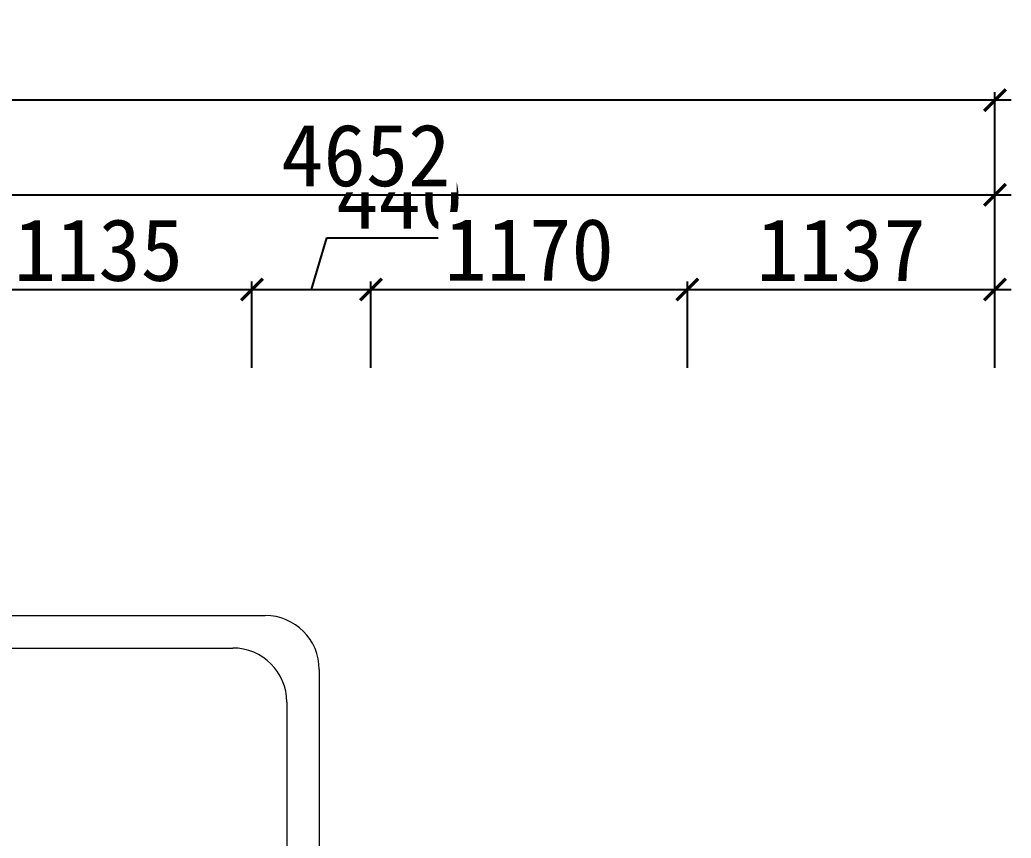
# Model space of a CAD drawing. Header units: millimetres. Extents: x -41640 to 3079702, y -5257903 to 68462.
# Drawn here: x 61731 to 65396, y 17937 to 20963 of the extents above; entities that cross this region are included whole.
import ezdxf

# ---------------------------------------------------------------- set-up
doc = ezdxf.new("R2010")
doc.units = ezdxf.units.MM
doc.header["$LTSCALE"] = 10
doc.linetypes.add('CONTINOUS', pattern=[0])
doc.layers.get('0').update_dxf_attribs({"color": 255})
doc.layers.get('Defpoints').update_dxf_attribs({"color": 255})
doc.layers.add('浅线', color=251, linetype='CONTINOUS', lineweight=0)
doc.styles.get("Standard").update_dxf_attribs({"font": ''})
doc.styles.add('邓林', font='simhei.ttf')
doc.styles.get('Standard').set_extended_font_data('SimSun')
doc.dimstyles.get("Standard").update_dxf_attribs({"dimtxt": 0.18, "dimasz": 0.18, "dimexe": 0.18, "dimexo": 0.0625, "dimgap": 0.09, "dimtad": 0, "dimtih": 1, "dimtoh": 1, "dimdec": 4, "dimzin": 0, "dimdsep": 46, "dimtxsty": 'Standard', "dimcen": 0.09, "dimadec": 0, "dimazin": 0, "dimtfac": 1, "dimtdec": 4, "dimtofl": 0, "dimtmove": 0, "dimatfit": 3, "dimfxl": 1, "dimtolj": 1, "dimtzin": 0, "dimarcsym": 0})

# ---------------------------------------------------------------- blocks, each defined once
blk = doc.blocks.new('_ArchTick')
at = {"color": 0, "linetype": 'ByBlock', "const_width": 0.15}
blk.add_lwpolyline([(-0.5, -0.5), (0.5, 0.5)], dxfattribs=at)
blk = doc.blocks.new('*D906')
at = {"layer": 'Defpoints', "color": 0, "lineweight": 30, "ltscale": 0.5}
for p in [(62588.6, 19965.5), (61453.6, 19615.5), (62588.6, 19615.5)]:
    blk.add_point(p, dxfattribs=at)
at = {"layer": '浅线', "color": 8, "lineweight": -2, "ltscale": 0.5}
for p, q in [((61453.6, 19675.5), (61453.6, 19995.5)), ((62588.6, 19675.5), (62588.6, 19995.5)), ((61393.6, 19965.5), (62648.6, 19965.5))]:
    blk.add_line(p, q, dxfattribs=at)
at = {"layer": '浅线', "color": 8, "lineweight": -2, "ltscale": 0.5, "xscale": 80, "yscale": 80, "zscale": 80, "rotation": 180}
blk.add_blockref('_ArchTick', (61453.6, 19965.5), dxfattribs=at)
at = {"layer": '浅线', "color": 8, "lineweight": -2, "ltscale": 0.5, "xscale": 80, "yscale": 80, "zscale": 80}
blk.add_blockref('_ArchTick', (62588.6, 19965.5), dxfattribs=at)
at = {"layer": '浅线', "color": 45, "ltscale": 0.5, "insert": (62021.1, 20110.5), "char_height": 230, "attachment_point": 5, "style": '邓林', "bg_fill": 3, "box_fill_scale": 1.1, "bg_fill_color": 256, "bg_fill_true_color": 13158600, "bg_fill_transparency": 8504076}
blk.add_mtext('1135', dxfattribs=at)
blk = doc.blocks.new('_Dot')
at = {"color": 0, "linetype": 'ByBlock', "lineweight": -2}
blk.add_line((-0.5, 0), (-1, 0), dxfattribs=at)
at = {"color": 0, "linetype": 'ByBlock', "const_width": 0.5}
blk.add_lwpolyline([(-0.25, 0, 1), (0.25, 0, 1)], format="xyb", close=True, dxfattribs=at)
blk = doc.blocks.new('DOT')
at = {"color": 0, "linetype": 'ByBlock'}
blk.add_line((-0.35, 0), (-1, 0), dxfattribs=at)
at = {"color": 0, "linetype": 'ByBlock', "const_width": 0.35}
blk.add_lwpolyline([(-0.175, 0, 1), (0.175, 0, 1)], format="xyb", close=True, dxfattribs=at)
blk = doc.blocks.new('*D907')
at = {"layer": 'Defpoints', "color": 0, "lineweight": 30, "ltscale": 0.5}
for p in [(63028.6, 19965.5), (62588.6, 19615.5), (63028.6, 19615.5)]:
    blk.add_point(p, dxfattribs=at)
at = {"layer": '浅线', "color": 8, "lineweight": -2, "ltscale": 0.5}
for p, q in [((62808.6, 19965.5), (62866, 20156.8)), ((62866, 20156.8), (63402.8, 20156.8)), ((62588.6, 19675.5), (62588.6, 19995.5)), ((63028.6, 19675.5), (63028.6, 19995.5)), ((62528.6, 19965.5), (63088.6, 19965.5))]:
    blk.add_line(p, q, dxfattribs=at)
at = {"layer": '浅线', "color": 8, "lineweight": -2, "ltscale": 0.5, "xscale": 80, "yscale": 80, "zscale": 80, "rotation": 180}
blk.add_blockref('_ArchTick', (62588.6, 19965.5), dxfattribs=at)
at = {"layer": '浅线', "color": 8, "lineweight": -2, "ltscale": 0.5, "xscale": 80, "yscale": 80, "zscale": 80}
blk.add_blockref('_ArchTick', (63028.6, 19965.5), dxfattribs=at)
at = {"layer": '浅线', "color": 45, "ltscale": 0.5, "insert": (63134.4, 20303.1), "char_height": 230, "attachment_point": 5, "style": '邓林', "bg_fill": 3, "box_fill_scale": 1.1, "bg_fill_color": 256, "bg_fill_true_color": 13158600, "bg_fill_transparency": 8509872}
blk.add_mtext('440', dxfattribs=at)
blk = doc.blocks.new('*D908')
at = {"layer": 'Defpoints', "color": 0, "lineweight": 30, "ltscale": 0.5}
for p in [(64198.6, 19965.5), (63028.6, 19615.5), (64198.6, 19615.5)]:
    blk.add_point(p, dxfattribs=at)
at = {"layer": '浅线', "color": 8, "lineweight": -2, "ltscale": 0.5}
for p, q in [((63028.6, 19675.5), (63028.6, 19995.5)), ((64198.6, 19675.5), (64198.6, 19995.5)), ((62968.6, 19965.5), (64258.6, 19965.5))]:
    blk.add_line(p, q, dxfattribs=at)
at = {"layer": '浅线', "color": 8, "lineweight": -2, "ltscale": 0.5, "xscale": 80, "yscale": 80, "zscale": 80, "rotation": 180}
blk.add_blockref('_ArchTick', (63028.6, 19965.5), dxfattribs=at)
at = {"layer": '浅线', "color": 8, "lineweight": -2, "ltscale": 0.5, "xscale": 80, "yscale": 80, "zscale": 80}
blk.add_blockref('_ArchTick', (64198.6, 19965.5), dxfattribs=at)
at = {"layer": '浅线', "color": 45, "ltscale": 0.5, "insert": (63613.6, 20111.8), "char_height": 230, "attachment_point": 5, "style": '邓林', "bg_fill": 3, "box_fill_scale": 1.1, "bg_fill_color": 256, "bg_fill_true_color": 13158600, "bg_fill_transparency": 8488044}
blk.add_mtext('1170', dxfattribs=at)
blk = doc.blocks.new('*D909')
at = {"layer": 'Defpoints', "color": 0, "lineweight": 30, "ltscale": 0.5}
for p in [(65335.6, 19965.5), (64198.6, 19615.5), (65335.6, 19615.5)]:
    blk.add_point(p, dxfattribs=at)
at = {"layer": '浅线', "color": 8, "lineweight": -2, "ltscale": 0.5}
for p, q in [((64198.6, 19675.5), (64198.6, 19995.5)), ((65335.6, 19675.5), (65335.6, 19995.5)), ((64138.6, 19965.5), (65395.6, 19965.5))]:
    blk.add_line(p, q, dxfattribs=at)
at = {"layer": '浅线', "color": 8, "lineweight": -2, "ltscale": 0.5, "xscale": 80, "yscale": 80, "zscale": 80, "rotation": 180}
blk.add_blockref('_ArchTick', (64198.6, 19965.5), dxfattribs=at)
at = {"layer": '浅线', "color": 8, "lineweight": -2, "ltscale": 0.5, "xscale": 80, "yscale": 80, "zscale": 80}
blk.add_blockref('_ArchTick', (65335.6, 19965.5), dxfattribs=at)
at = {"layer": '浅线', "color": 45, "ltscale": 0.5, "insert": (64767.1, 20110.5), "char_height": 230, "attachment_point": 5, "style": '邓林', "bg_fill": 3, "box_fill_scale": 1.1, "bg_fill_color": 256, "bg_fill_true_color": 13158600, "bg_fill_transparency": 15654072}
blk.add_mtext('1137', dxfattribs=at)
blk = doc.blocks.new('*D911')
at = {"layer": 'Defpoints', "color": 0, "lineweight": 30, "ltscale": 0.5}
for p in [(65335.6, 20315.5), (65335.6, 19615.5), (60683.6, 19597.1)]:
    blk.add_point(p, dxfattribs=at)
at = {"layer": '浅线', "color": 8, "lineweight": -2, "ltscale": 0.5}
for p, q in [((60683.6, 19657.1), (60683.6, 20345.5)), ((65335.6, 19675.5), (65335.6, 20345.5)), ((60623.6, 20315.5), (65395.6, 20315.5))]:
    blk.add_line(p, q, dxfattribs=at)
at = {"layer": '浅线', "color": 8, "lineweight": -2, "ltscale": 0.5, "xscale": 80, "yscale": 80, "zscale": 80, "rotation": 180}
blk.add_blockref('_ArchTick', (60683.6, 20315.5), dxfattribs=at)
at = {"layer": '浅线', "color": 8, "lineweight": -2, "ltscale": 0.5, "xscale": 80, "yscale": 80, "zscale": 80}
blk.add_blockref('_ArchTick', (65335.6, 20315.5), dxfattribs=at)
at = {"layer": '浅线', "color": 45, "ltscale": 0.5, "insert": (63009.6, 20460.5), "char_height": 230, "attachment_point": 5, "style": '邓林', "bg_fill": 3, "box_fill_scale": 1.1, "bg_fill_color": 256, "bg_fill_true_color": 13158600, "bg_fill_transparency": 8516976}
blk.add_mtext('4652', dxfattribs=at)
blk = doc.blocks.new('*D912')
at = {"layer": 'Defpoints', "color": 0, "lineweight": 30, "ltscale": 0.5}
for p in [(49735.6, 20665.5), (49735.6, 19615.5), (65335.6, 19615.5)]:
    blk.add_point(p, dxfattribs=at)
at = {"layer": '浅线', "color": 8, "lineweight": -2, "ltscale": 0.5}
for p, q in [((49735.6, 19675.5), (49735.6, 20695.5)), ((65335.6, 19675.5), (65335.6, 20695.5)), ((65395.6, 20665.5), (49675.6, 20665.5))]:
    blk.add_line(p, q, dxfattribs=at)
at = {"layer": '浅线', "color": 8, "lineweight": -2, "ltscale": 0.5, "xscale": 80, "yscale": 80, "zscale": 80, "rotation": 180}
blk.add_blockref('_ArchTick', (49735.6, 20665.5), dxfattribs=at)
at = {"layer": '浅线', "color": 8, "lineweight": -2, "ltscale": 0.5, "xscale": 80, "yscale": 80, "zscale": 80}
blk.add_blockref('_ArchTick', (65335.6, 20665.5), dxfattribs=at)
at = {"layer": '浅线', "color": 45, "ltscale": 0.5, "insert": (57535.6, 20811.8), "char_height": 230, "attachment_point": 5, "style": '邓林', "bg_fill": 3, "box_fill_scale": 1.1, "bg_fill_color": 256, "bg_fill_true_color": 13158600, "bg_fill_transparency": 8429068}
blk.add_mtext('15600', dxfattribs=at)

msp = doc.modelspace()

# ---------------------------------------------------------------- linework, layer by layer
at = {"layer": '浅线', "ltscale": 0.5}
for p, q in [((59987.8, 18759.8), (62637.6, 18759.8)), ((59957.6, 18639.8), (62517.6, 18639.8)), ((62837.6, 18559.8), (62837.6, 17439.8)), ((62717.6, 18439.8), (62717.6, 17439.8))]:
    msp.add_line(p, q, dxfattribs=at)
for centre in [(62637.6, 18559.8), (62517.6, 18439.8)]:
    msp.add_arc(centre, 200, 0, 90, dxfattribs=at)

# ---------------------------------------------------------------- dimensions: what is measured, and where the dimension line sits
dim = msp.add_linear_dim(base=(62588.6, 19965.5), p1=(61453.6, 19615.5), p2=(62588.6, 19615.5), dimstyle='Standard', override={"dimtxt": 230, "dimasz": 80, "dimexe": 30, "dimexo": 60, "dimgap": 30, "dimtad": 1, "dimtih": 0, "dimtoh": 0, "dimdec": 0, "dimzin": 8, "dimdsep": 44, "dimtxsty": '邓林', "dimblk": 'ArchTick', "dimcen": 2.5, "dimdle": 60, "dimclrd": 8, "dimclre": 8, "dimclrt": 45, "dimtdec": 0, "dimtofl": 1, "dimtmove": 1, "dimldrblk": 'Dot', "dimfxl": 5, "dimtfill": 1, "dimtolj": 0, "dimtzin": 8}, dxfattribs=at)
dim.commit()
dim.dimension.update_dxf_attribs({"geometry": '*D906', "text_midpoint": (62021.1, 20110.5)})

# ---------------------------------------------------------------- next in the draw order: dimensions: what is measured, and where the dimension line sits
dim = msp.add_linear_dim(base=(63028.6, 19965.5), p1=(62588.6, 19615.5), p2=(63028.6, 19615.5), dimstyle='Standard', override={"dimtxt": 230, "dimasz": 80, "dimexe": 30, "dimexo": 60, "dimgap": 30, "dimtad": 1, "dimtih": 0, "dimtoh": 0, "dimdec": 0, "dimzin": 8, "dimdsep": 44, "dimtxsty": '邓林', "dimblk": 'ArchTick', "dimcen": 2.5, "dimdle": 60, "dimclrd": 8, "dimclre": 8, "dimclrt": 45, "dimtdec": 0, "dimtofl": 1, "dimtmove": 1, "dimldrblk": 'Dot', "dimfxl": 5, "dimtfill": 1, "dimtolj": 0, "dimtzin": 8}, dxfattribs=at)
dim.commit()
dim.dimension.update_dxf_attribs({"geometry": '*D907', "text_midpoint": (62896, 20303.1)})

# ---------------------------------------------------------------- next in the draw order: dimensions: what is measured, and where the dimension line sits
dim = msp.add_linear_dim(base=(64198.6, 19965.5), p1=(63028.6, 19615.5), p2=(64198.6, 19615.5), dimstyle='Standard', override={"dimtxt": 230, "dimasz": 80, "dimexe": 30, "dimexo": 60, "dimgap": 30, "dimtad": 1, "dimtih": 0, "dimtoh": 0, "dimdec": 0, "dimzin": 8, "dimdsep": 44, "dimtxsty": '邓林', "dimblk": 'ArchTick', "dimcen": 2.5, "dimdle": 60, "dimclrd": 8, "dimclre": 8, "dimclrt": 45, "dimtdec": 0, "dimtofl": 1, "dimtmove": 1, "dimldrblk": 'Dot', "dimfxl": 5, "dimtfill": 1, "dimtolj": 0, "dimtzin": 8}, dxfattribs=at)
dim.commit()
dim.dimension.update_dxf_attribs({"geometry": '*D908', "text_midpoint": (63613.6, 20111.8)})

# ---------------------------------------------------------------- next in the draw order: dimensions: what is measured, and where the dimension line sits
dim = msp.add_linear_dim(base=(65335.6, 19965.5), p1=(64198.6, 19615.5), p2=(65335.6, 19615.5), dimstyle='Standard', override={"dimtxt": 230, "dimasz": 80, "dimexe": 30, "dimexo": 60, "dimgap": 30, "dimtad": 1, "dimtih": 0, "dimtoh": 0, "dimdec": 0, "dimzin": 8, "dimdsep": 44, "dimtxsty": '邓林', "dimblk": 'ArchTick', "dimcen": 2.5, "dimdle": 60, "dimclrd": 8, "dimclre": 8, "dimclrt": 45, "dimtdec": 0, "dimtofl": 1, "dimtmove": 1, "dimldrblk": 'Dot', "dimfxl": 5, "dimtfill": 1, "dimtolj": 0, "dimtzin": 8}, dxfattribs=at)
dim.commit()
dim.dimension.update_dxf_attribs({"geometry": '*D909', "text_midpoint": (64767.1, 20110.5)})

# ---------------------------------------------------------------- next in the draw order: dimensions: what is measured, and where the dimension line sits
dim = msp.add_linear_dim(base=(65335.6, 20315.5), p1=(60683.6, 19597.1), p2=(65335.6, 19615.5), dimstyle='Standard', override={"dimtxt": 230, "dimasz": 80, "dimexe": 30, "dimexo": 60, "dimgap": 30, "dimtad": 1, "dimtih": 0, "dimtoh": 0, "dimdec": 0, "dimzin": 8, "dimdsep": 44, "dimtxsty": '邓林', "dimblk": 'ArchTick', "dimcen": 2.5, "dimdle": 60, "dimclrd": 8, "dimclre": 8, "dimclrt": 45, "dimtdec": 0, "dimtofl": 1, "dimtmove": 1, "dimldrblk": 'Dot', "dimfxl": 5, "dimtfill": 1, "dimtolj": 0, "dimtzin": 8}, dxfattribs=at)
dim.commit()
dim.dimension.update_dxf_attribs({"geometry": '*D911', "text_midpoint": (63009.6, 20460.5)})

# ---------------------------------------------------------------- next in the draw order: dimensions: what is measured, and where the dimension line sits
dim = msp.add_linear_dim(base=(49735.6, 20665.5), p1=(65335.6, 19615.5), p2=(49735.6, 19615.5), dimstyle='Standard', override={"dimtxt": 230, "dimasz": 80, "dimexe": 30, "dimexo": 60, "dimgap": 30, "dimtad": 1, "dimtih": 0, "dimtoh": 0, "dimdec": 0, "dimzin": 8, "dimdsep": 44, "dimtxsty": '邓林', "dimblk": 'ArchTick', "dimcen": 2.5, "dimdle": 60, "dimclrd": 8, "dimclre": 8, "dimclrt": 45, "dimtdec": 0, "dimtofl": 1, "dimtmove": 1, "dimldrblk": 'Dot', "dimfxl": 5, "dimtfill": 1, "dimtolj": 0, "dimtzin": 8}, dxfattribs=at)
dim.commit()
dim.dimension.update_dxf_attribs({"geometry": '*D912', "text_midpoint": (57535.6, 20811.8)})

doc.saveas('drawing.dxf')
